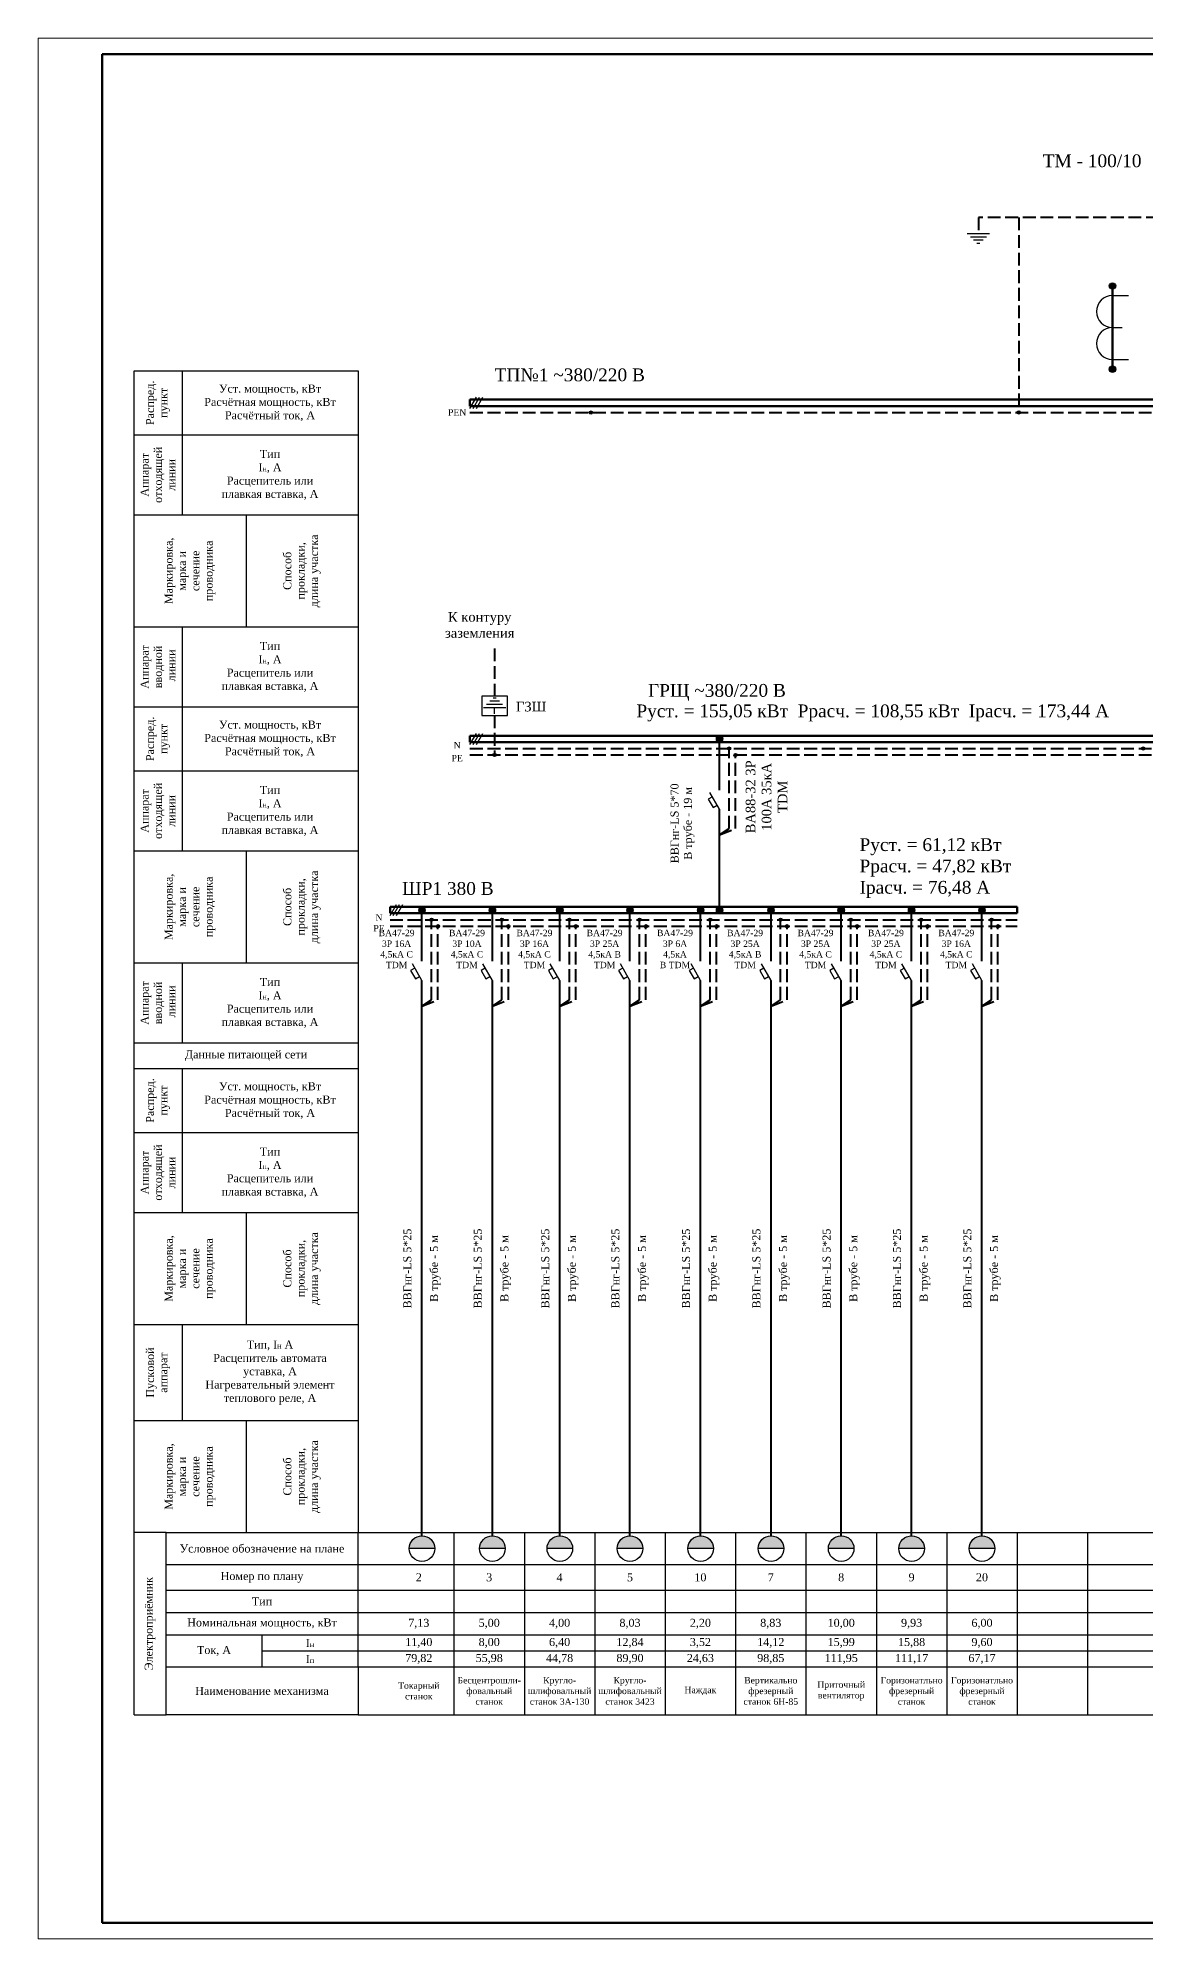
# Model space of a CAD drawing. Header units: millimetres. Extents: x 2034 to 2875, y 1297 to 1891.
# Drawn here: x 2034 to 2381, y 1297 to 1891 of the extents above; entities that cross this region are included whole.
import ezdxf

# ---------------------------------------------------------------- set-up
doc = ezdxf.new("R2010")
doc.units = ezdxf.units.MM
doc.linetypes.add('JIS_02_4.0', pattern=[5.5, 4, -1.5])
doc.styles.get("Standard").update_dxf_attribs({"font": 'times.ttf'})

msp = doc.modelspace()

# ---------------------------------------------------------------- hatches: boundary and pattern name
for points in [[(2369.25, 1813.29, 1), (2371.25, 1813.29, 1)], [(2369.25, 1787.29, 1), (2371.25, 1787.29, 1)], [(2206.73, 1773.74, 1), (2207.73, 1773.74, 1)], [(2340.47, 1773.77, 1), (2341.47, 1773.77, 1)], [(2246.47, 1671.77, 1), (2248.47, 1671.77, 1)], [(2249.97, 1668.77, 1), (2250.97, 1668.77, 1)], [(2379.36, 1668.77, 1), (2380.36, 1668.77, 1)], [(2177.65, 1666.77, 1), (2176.65, 1666.77, 1)], [(2251.97, 1666.73, 1), (2252.97, 1666.73, 1)], [(2153.47, 1618.27, 1), (2155.47, 1618.27, 1)], [(2156.97, 1615.27, 1), (2157.97, 1615.27, 1)], [(2175.47, 1618.27, 1), (2177.47, 1618.27, 1)], [(2178.97, 1615.27, 1), (2179.97, 1615.27, 1)], [(2196.55, 1618.27, 1), (2198.55, 1618.27, 1)], [(2200.05, 1615.27, 1), (2201.05, 1615.27, 1)], [(2218.47, 1618.27, 1), (2220.47, 1618.27, 1)], [(2221.97, 1615.27, 1), (2222.97, 1615.27, 1)], [(2240.55, 1618.27, 1), (2242.55, 1618.27, 1)], [(2244.05, 1615.27, 1), (2245.05, 1615.27, 1)], [(2246.47, 1618.27, 1), (2248.47, 1618.27, 1)], [(2262.55, 1618.27, 1), (2264.55, 1618.27, 1)], [(2266.05, 1615.27, 1), (2267.05, 1615.27, 1)], [(2284.47, 1618.27, 1), (2286.47, 1618.27, 1)], [(2287.97, 1615.27, 1), (2288.97, 1615.27, 1)], [(2306.47, 1618.27, 1), (2308.47, 1618.27, 1)], [(2309.97, 1615.27, 1), (2310.97, 1615.27, 1)], [(2328.47, 1618.27, 1), (2330.47, 1618.27, 1)], [(2331.97, 1615.27, 1), (2332.97, 1615.27, 1)], [(2158.97, 1613.23, 1), (2159.97, 1613.23, 1)], [(2180.97, 1613.23, 1), (2181.97, 1613.23, 1)], [(2202.05, 1613.23, 1), (2203.05, 1613.23, 1)], [(2223.97, 1613.23, 1), (2224.97, 1613.23, 1)], [(2246.05, 1613.23, 1), (2247.05, 1613.23, 1)], [(2268.05, 1613.23, 1), (2269.05, 1613.23, 1)], [(2289.97, 1613.23, 1), (2290.97, 1613.23, 1)], [(2311.97, 1613.23, 1), (2312.97, 1613.23, 1)], [(2333.97, 1613.23, 1), (2334.97, 1613.23, 1)]]:
    msp.add_hatch(color=256).paths.add_polyline_path(points)
at = {"lineweight": 30}
for points in [[(2150.47, 1418.77), (2158.47, 1418.77, 1)], [(2172.47, 1418.77), (2180.47, 1418.77, 1)], [(2193.55, 1418.77), (2201.55, 1418.77, 1)], [(2215.47, 1418.77), (2223.47, 1418.77, 1)], [(2237.55, 1418.77), (2245.55, 1418.77, 1)], [(2259.55, 1418.77), (2267.55, 1418.77, 1)], [(2281.47, 1418.77), (2289.47, 1418.77, 1)], [(2303.47, 1418.77), (2311.47, 1418.77, 1)], [(2325.47, 1418.77), (2333.47, 1418.77, 1)]]:
    msp.add_hatch(color=256, dxfattribs=at).paths.add_polyline_path(points)

# ---------------------------------------------------------------- linework, layer by layer
at = {"color": 4, "lineweight": 18}
for p, q in [((2875.47, 1890.77), (2034.47, 1890.77)), ((2034.47, 1890.77), (2034.47, 1296.77)), ((2034.47, 1296.77), (2875.47, 1296.77))]:
    msp.add_line(p, q, dxfattribs=at)
at = {"color": 250, "lineweight": 50}
for p, q in [((2054.47, 1885.77), (2870.47, 1885.77)), ((2054.47, 1301.77), (2054.47, 1885.77)), ((2054.47, 1301.77), (2870.47, 1301.77))]:
    msp.add_line(p, q, dxfattribs=at)
at = {"lineweight": 25}
for p, q in [((2324.84, 1829.69), (2331.84, 1829.69)), ((2325.84, 1828.69), (2330.84, 1828.69)), ((2326.84, 1827.69), (2329.84, 1827.69)), ((2327.84, 1826.69), (2328.84, 1826.69)), ((2169.45, 1775.04), (2171.45, 1778.5)), ((2170.45, 1775.04), (2172.45, 1778.5)), ((2171.45, 1775.04), (2173.45, 1778.5)), ((2169.45, 1670.04), (2171.45, 1673.5)), ((2170.45, 1670.04), (2172.45, 1673.5)), ((2171.45, 1670.04), (2173.45, 1673.5)), ((2144.47, 1616.54), (2146.47, 1620)), ((2145.47, 1616.54), (2147.47, 1620)), ((2146.47, 1616.54), (2148.47, 1620)), ((2164.47, 1423.77), (2186.47, 1423.77)), ((2186.47, 1423.77), (2186.47, 1366.77)), ((2208.47, 1423.77), (2208.47, 1366.77)), ((2230.47, 1423.77), (2230.47, 1366.77)), ((2252.47, 1423.77), (2252.47, 1366.77)), ((2274.47, 1423.77), (2274.47, 1366.77)), ((2296.47, 1423.77), (2296.47, 1366.77)), ((2318.47, 1423.77), (2318.47, 1366.77)), ((2340.47, 1423.77), (2340.47, 1366.77)), ((2362.47, 1423.77), (2362.47, 1366.77)), ((2230.47, 1413.77), (2252.47, 1413.77))]:
    msp.add_line(p, q, dxfattribs=at)
at = {"linetype": 'JIS_02_4.0', "lineweight": 40}
for p, q in [((2390.25, 1834.69), (2328.34, 1834.69)), ((2328.34, 1834.69), (2328.34, 1829.69)), ((2340.97, 1834.69), (2340.97, 1773.77)), ((2169.45, 1773.77), (2490.25, 1773.77)), ((2177.15, 1700.01), (2177.15, 1685.11)), ((2177.15, 1679.11), (2177.15, 1666.77)), ((2169.45, 1668.77), (2774.47, 1668.77)), ((2169.45, 1666.77), (2774.47, 1666.73)), ((2250.47, 1643.77), (2250.47, 1668.77)), ((2252.47, 1643.77), (2252.47, 1666.73)), ((2247.47, 1641.77), (2250.47, 1643.77)), ((2247.47, 1641.77), (2252.47, 1643.77)), ((2144.47, 1615.27), (2340.47, 1615.27)), ((2144.47, 1613.27), (2340.47, 1613.27)), ((2157.47, 1590.27), (2157.47, 1615.27)), ((2159.47, 1590.27), (2159.47, 1613.23)), ((2179.47, 1590.27), (2179.47, 1615.27)), ((2181.47, 1590.27), (2181.47, 1613.23)), ((2200.55, 1590.27), (2200.55, 1615.27)), ((2202.55, 1590.27), (2202.55, 1613.23)), ((2222.47, 1590.27), (2222.47, 1615.27)), ((2224.47, 1590.27), (2224.47, 1613.23)), ((2244.55, 1590.27), (2244.55, 1615.27)), ((2246.55, 1590.27), (2246.55, 1613.23)), ((2266.55, 1590.27), (2266.55, 1615.27)), ((2268.55, 1590.27), (2268.55, 1613.23)), ((2288.47, 1590.27), (2288.47, 1615.27)), ((2290.47, 1590.27), (2290.47, 1613.23)), ((2310.47, 1590.27), (2310.47, 1615.27)), ((2312.47, 1590.27), (2312.47, 1613.23)), ((2332.47, 1590.27), (2332.47, 1615.27)), ((2334.47, 1590.27), (2334.47, 1613.23)), ((2154.47, 1588.27), (2157.47, 1590.27)), ((2154.47, 1588.27), (2159.47, 1590.27)), ((2176.47, 1588.27), (2179.47, 1590.27)), ((2176.47, 1588.27), (2181.47, 1590.27)), ((2197.55, 1588.27), (2200.55, 1590.27)), ((2197.55, 1588.27), (2202.55, 1590.27)), ((2219.47, 1588.27), (2222.47, 1590.27)), ((2219.47, 1588.27), (2224.47, 1590.27)), ((2241.55, 1588.27), (2244.55, 1590.27)), ((2241.55, 1588.27), (2246.55, 1590.27)), ((2263.55, 1588.27), (2266.55, 1590.27)), ((2263.55, 1588.27), (2268.55, 1590.27)), ((2285.47, 1588.27), (2288.47, 1590.27)), ((2285.47, 1588.27), (2290.47, 1590.27)), ((2307.47, 1588.27), (2310.47, 1590.27)), ((2307.47, 1588.27), (2312.47, 1590.27)), ((2329.47, 1588.27), (2332.47, 1590.27)), ((2329.47, 1588.27), (2334.47, 1590.27))]:
    msp.add_line(p, q, dxfattribs=at)
at = {"lineweight": 60}
msp.add_line((2370.25, 1787.29), (2370.25, 1813.29), dxfattribs=at)
at = {"lineweight": 30}
for p, q in [((2370.25, 1810.29), (2375.25, 1810.29)), ((2370.25, 1800.29), (2373.25, 1800.29)), ((2370.25, 1790.29), (2375.25, 1790.29)), ((2181.15, 1685.11), (2173.15, 1685.11)), ((2173.15, 1685.11), (2173.15, 1679.11)), ((2173.65, 1681.61), (2180.65, 1681.61)), ((2174.67, 1682.61), (2179.67, 1682.61)), ((2175.67, 1683.61), (2178.67, 1683.61)), ((2176.67, 1684.61), (2177.67, 1684.61)), ((2177.15, 1679.61), (2177.15, 1681.61)), ((2181.15, 1679.11), (2181.15, 1685.11)), ((2173.15, 1679.11), (2181.15, 1679.11)), ((2245.22, 1653.67), (2243.92, 1652.92)), ((2243.92, 1652.92), (2245.42, 1650.32)), ((2247.47, 1649.77), (2244.47, 1654.97)), ((2245.42, 1650.32), (2246.72, 1651.07)), ((2152.22, 1600.17), (2150.92, 1599.42)), ((2150.92, 1599.42), (2152.42, 1596.82)), ((2154.47, 1596.27), (2151.47, 1601.47)), ((2174.22, 1600.17), (2172.92, 1599.42)), ((2172.92, 1599.42), (2174.42, 1596.82)), ((2176.47, 1596.27), (2173.47, 1601.47)), ((2195.3, 1600.17), (2194.01, 1599.42)), ((2194.01, 1599.42), (2195.51, 1596.82)), ((2197.55, 1596.27), (2194.55, 1601.47)), ((2217.22, 1600.17), (2215.92, 1599.42)), ((2215.92, 1599.42), (2217.42, 1596.82)), ((2219.47, 1596.27), (2216.47, 1601.47)), ((2239.3, 1600.17), (2238.01, 1599.42)), ((2238.01, 1599.42), (2239.51, 1596.82)), ((2241.55, 1596.27), (2238.55, 1601.47)), ((2261.3, 1600.17), (2260.01, 1599.42)), ((2260.01, 1599.42), (2261.51, 1596.82)), ((2263.55, 1596.27), (2260.55, 1601.47)), ((2283.22, 1600.17), (2281.92, 1599.42)), ((2281.92, 1599.42), (2283.42, 1596.82)), ((2285.47, 1596.27), (2282.47, 1601.47)), ((2305.22, 1600.17), (2303.92, 1599.42)), ((2303.92, 1599.42), (2305.42, 1596.82)), ((2307.47, 1596.27), (2304.47, 1601.47)), ((2327.22, 1600.17), (2325.92, 1599.42)), ((2325.92, 1599.42), (2327.42, 1596.82)), ((2329.47, 1596.27), (2326.47, 1601.47)), ((2152.42, 1596.82), (2153.72, 1597.57)), ((2174.42, 1596.82), (2175.72, 1597.57)), ((2195.51, 1596.82), (2196.8, 1597.57)), ((2217.42, 1596.82), (2218.72, 1597.57)), ((2239.51, 1596.82), (2240.8, 1597.57)), ((2261.51, 1596.82), (2262.8, 1597.57)), ((2283.42, 1596.82), (2284.72, 1597.57)), ((2305.42, 1596.82), (2306.72, 1597.57)), ((2327.42, 1596.82), (2328.72, 1597.57)), ((2158.47, 1418.77), (2150.47, 1418.77)), ((2180.47, 1418.77), (2172.47, 1418.77)), ((2201.55, 1418.77), (2193.55, 1418.77)), ((2223.47, 1418.77), (2215.47, 1418.77)), ((2245.55, 1418.77), (2237.55, 1418.77)), ((2267.55, 1418.77), (2259.55, 1418.77)), ((2289.47, 1418.77), (2281.47, 1418.77)), ((2311.47, 1418.77), (2303.47, 1418.77)), ((2333.47, 1418.77), (2325.47, 1418.77))]:
    msp.add_line(p, q, dxfattribs=at)
for p, q in [((2064.47, 1766.77), (2064.47, 1786.77)), ((2064.47, 1786.77), (2079.47, 1786.77)), ((2064.47, 1786.77), (2134.47, 1786.77)), ((2064.47, 1786.77), (2099.47, 1786.77)), ((2064.47, 1786.77), (2134.47, 1786.77)), ((2064.47, 1786.77), (2099.47, 1786.77)), ((2079.47, 1786.77), (2079.47, 1766.77)), ((2099.47, 1786.77), (2134.47, 1786.77)), ((2099.47, 1786.77), (2134.47, 1786.77)), ((2134.47, 1786.77), (2134.47, 1766.77)), ((2064.47, 1741.77), (2064.47, 1766.77)), ((2064.47, 1766.77), (2079.47, 1766.77)), ((2064.47, 1766.77), (2079.47, 1766.77)), ((2064.47, 1766.77), (2079.47, 1766.77)), ((2064.47, 1766.77), (2079.47, 1766.77)), ((2064.47, 1766.77), (2079.47, 1766.77)), ((2064.47, 1766.77), (2079.47, 1766.77)), ((2064.47, 1766.77), (2079.47, 1766.77)), ((2064.47, 1766.77), (2079.47, 1766.77)), ((2079.47, 1766.77), (2079.47, 1741.77)), ((2079.47, 1766.77), (2134.47, 1766.77)), ((2079.47, 1766.77), (2134.47, 1766.77)), ((2079.47, 1766.77), (2134.47, 1766.77)), ((2079.47, 1766.77), (2134.47, 1766.77)), ((2079.47, 1766.77), (2134.47, 1766.77)), ((2079.47, 1766.77), (2134.47, 1766.77)), ((2079.47, 1766.77), (2134.47, 1766.77)), ((2079.47, 1766.77), (2134.47, 1766.77)), ((2134.47, 1766.77), (2134.47, 1741.77)), ((2064.47, 1706.77), (2064.47, 1741.77)), ((2064.47, 1741.77), (2099.47, 1741.77)), ((2064.47, 1741.77), (2134.47, 1741.77)), ((2064.47, 1741.77), (2099.47, 1741.77)), ((2064.47, 1741.77), (2079.47, 1741.77)), ((2064.47, 1741.77), (2134.47, 1741.77)), ((2064.47, 1741.77), (2099.47, 1741.77)), ((2064.47, 1741.77), (2134.47, 1741.77)), ((2064.47, 1741.77), (2099.47, 1741.77)), ((2099.47, 1741.77), (2099.47, 1706.77)), ((2099.47, 1741.77), (2134.47, 1741.77)), ((2099.47, 1741.77), (2134.47, 1741.77)), ((2099.47, 1741.77), (2134.47, 1741.77)), ((2099.47, 1741.77), (2134.47, 1741.77)), ((2134.47, 1741.77), (2134.47, 1706.77)), ((2064.47, 1681.77), (2064.47, 1706.77)), ((2064.47, 1706.77), (2079.47, 1706.77)), ((2064.47, 1706.77), (2079.47, 1706.77)), ((2064.47, 1706.77), (2079.47, 1706.77)), ((2064.47, 1706.77), (2079.47, 1706.77)), ((2064.47, 1706.77), (2079.47, 1706.77)), ((2079.47, 1706.77), (2079.47, 1681.77)), ((2079.47, 1706.77), (2134.47, 1706.77)), ((2079.47, 1706.77), (2134.47, 1706.77)), ((2079.47, 1706.77), (2134.47, 1706.77)), ((2079.47, 1706.77), (2134.47, 1706.77)), ((2079.47, 1706.77), (2134.47, 1706.77)), ((2134.47, 1706.77), (2134.47, 1681.77)), ((2064.47, 1661.77), (2064.47, 1681.77)), ((2064.47, 1681.77), (2079.47, 1681.77)), ((2064.47, 1681.77), (2134.47, 1681.77)), ((2064.47, 1681.77), (2099.47, 1681.77)), ((2064.47, 1681.77), (2134.47, 1681.77)), ((2064.47, 1681.77), (2099.47, 1681.77)), ((2079.47, 1681.77), (2079.47, 1661.77)), ((2099.47, 1681.77), (2134.47, 1681.77)), ((2099.47, 1681.77), (2134.47, 1681.77)), ((2134.47, 1681.77), (2134.47, 1661.77)), ((2064.47, 1636.77), (2064.47, 1661.77)), ((2064.47, 1661.77), (2079.47, 1661.77)), ((2064.47, 1661.77), (2079.47, 1661.77)), ((2064.47, 1661.77), (2079.47, 1661.77)), ((2079.47, 1661.77), (2079.47, 1636.77)), ((2079.47, 1661.77), (2134.47, 1661.77)), ((2079.47, 1661.77), (2134.47, 1661.77)), ((2079.47, 1661.77), (2134.47, 1661.77)), ((2134.47, 1661.77), (2134.47, 1636.77)), ((2064.47, 1601.77), (2064.47, 1636.77)), ((2064.47, 1636.77), (2099.47, 1636.77)), ((2064.47, 1636.77), (2134.47, 1636.77)), ((2064.47, 1636.77), (2099.47, 1636.77)), ((2099.47, 1636.77), (2099.47, 1601.77)), ((2099.47, 1636.77), (2134.47, 1636.77)), ((2099.47, 1636.77), (2134.47, 1636.77)), ((2134.47, 1636.77), (2134.47, 1601.77)), ((2064.47, 1576.77), (2064.47, 1601.77)), ((2064.47, 1601.77), (2079.47, 1601.77)), ((2064.47, 1601.77), (2079.47, 1601.77)), ((2079.47, 1601.77), (2079.47, 1576.77)), ((2079.47, 1601.77), (2134.47, 1601.77)), ((2079.47, 1601.77), (2134.47, 1601.77)), ((2134.47, 1601.77), (2134.47, 1576.77)), ((2064.47, 1568.77), (2064.47, 1576.77)), ((2064.47, 1576.77), (2134.47, 1576.77)), ((2064.47, 1576.77), (2099.47, 1576.77)), ((2099.47, 1576.77), (2134.47, 1576.77)), ((2134.47, 1576.77), (2134.47, 1568.77)), ((2064.47, 1548.77), (2064.47, 1568.77)), ((2064.47, 1568.77), (2079.47, 1568.77)), ((2064.47, 1568.77), (2134.47, 1568.77)), ((2079.47, 1568.77), (2079.47, 1548.77)), ((2134.47, 1568.77), (2134.47, 1548.77)), ((2064.47, 1523.77), (2064.47, 1548.77)), ((2064.47, 1548.77), (2079.47, 1548.77)), ((2079.47, 1548.77), (2079.47, 1523.77)), ((2079.47, 1548.77), (2134.47, 1548.77)), ((2134.47, 1548.77), (2134.47, 1523.77)), ((2064.47, 1488.77), (2064.47, 1523.77)), ((2064.47, 1523.77), (2099.47, 1523.77)), ((2099.47, 1523.77), (2099.47, 1488.77)), ((2099.47, 1523.77), (2134.47, 1523.77)), ((2134.47, 1523.77), (2134.47, 1488.77)), ((2064.47, 1458.77), (2064.47, 1488.77)), ((2064.47, 1488.77), (2079.47, 1488.77)), ((2079.47, 1488.77), (2079.47, 1458.77)), ((2079.47, 1488.77), (2134.47, 1488.77)), ((2134.47, 1488.77), (2134.47, 1458.77)), ((2064.47, 1423.77), (2064.47, 1458.77)), ((2064.47, 1458.77), (2099.47, 1458.77)), ((2099.47, 1458.77), (2099.47, 1423.77)), ((2099.47, 1458.77), (2134.47, 1458.77)), ((2134.47, 1458.77), (2134.47, 1423.77)), ((2064.47, 1366.77), (2064.47, 1423.77)), ((2074.47, 1423.77), (2064.47, 1423.77)), ((2074.47, 1366.77), (2074.47, 1423.77)), ((2074.47, 1423.77), (2134.47, 1423.77)), ((2134.47, 1381.77), (2134.47, 1423.77)), ((2134.47, 1423.77), (2868.47, 1423.77)), ((2164.47, 1423.77), (2164.47, 1366.77)), ((2074.47, 1413.77), (2134.47, 1413.77)), ((2134.47, 1413.77), (2230.47, 1413.77)), ((2252.47, 1413.77), (2472.47, 1413.77)), ((2074.47, 1405.77), (2134.47, 1405.77)), ((2134.47, 1405.77), (2868.47, 1405.77)), ((2074.47, 1398.77), (2134.47, 1398.77)), ((2134.47, 1398.77), (2868.47, 1398.77)), ((2074.47, 1391.77), (2134.47, 1391.77)), ((2104.47, 1381.77), (2104.47, 1391.77)), ((2134.47, 1391.77), (2868.47, 1391.77)), ((2104.47, 1386.77), (2134.47, 1386.77)), ((2134.47, 1386.77), (2868.47, 1386.77)), ((2074.47, 1381.77), (2134.47, 1381.77)), ((2134.47, 1381.77), (2134.47, 1366.77)), ((2134.47, 1381.77), (2868.47, 1381.77)), ((2064.47, 1366.77), (2074.47, 1366.77)), ((2134.47, 1366.77), (2074.47, 1366.77)), ((2134.47, 1366.77), (2868.47, 1366.77))]:
    msp.add_line(p, q)
at = {"lineweight": 50}
for p, q in [((2169.45, 1775.77), (2169.45, 1777.77)), ((2169.45, 1777.77), (2490.25, 1777.77)), ((2490.25, 1775.77), (2169.45, 1775.77)), ((2169.45, 1670.77), (2169.45, 1672.77)), ((2169.45, 1672.77), (2774.47, 1672.77)), ((2774.47, 1670.77), (2169.45, 1670.77)), ((2144.47, 1617.27), (2144.47, 1619.27)), ((2340.47, 1619.27), (2144.47, 1619.27)), ((2340.47, 1617.27), (2144.47, 1617.27)), ((2340.47, 1617.27), (2340.47, 1619.27))]:
    msp.add_line(p, q, dxfattribs=at)
at = {"lineweight": 40}
for p, q in [((2247.47, 1655.77), (2247.47, 1670.77)), ((2247.47, 1619.27), (2247.47, 1649.77)), ((2154.47, 1602.27), (2154.47, 1617.27)), ((2176.47, 1602.27), (2176.47, 1617.27)), ((2197.55, 1602.27), (2197.55, 1617.27)), ((2219.47, 1602.27), (2219.47, 1617.27)), ((2241.55, 1602.27), (2241.55, 1617.27)), ((2263.55, 1602.27), (2263.55, 1617.27)), ((2285.47, 1602.27), (2285.47, 1617.27)), ((2307.47, 1602.27), (2307.47, 1617.27)), ((2329.47, 1602.27), (2329.47, 1617.27)), ((2154.47, 1422.77), (2154.47, 1596.27)), ((2176.47, 1422.77), (2176.47, 1596.27)), ((2197.55, 1422.77), (2197.55, 1596.27)), ((2219.47, 1422.77), (2219.47, 1596.27)), ((2241.55, 1422.77), (2241.55, 1596.27)), ((2263.55, 1422.77), (2263.55, 1596.27)), ((2285.47, 1422.77), (2285.47, 1596.27)), ((2307.47, 1422.77), (2307.47, 1596.27)), ((2329.47, 1422.77), (2329.47, 1596.27))]:
    msp.add_line(p, q, dxfattribs=at)
for centre, radius in [((2370.25, 1813.29), 1), ((2370.25, 1787.29), 1), ((2207.23, 1773.74), 0.5), ((2340.97, 1773.77), 0.5), ((2247.47, 1671.77), 1), ((2250.47, 1668.77), 0.5), ((2379.86, 1668.77), 0.5), ((2177.15, 1666.77), 0.5), ((2252.47, 1666.73), 0.5), ((2154.47, 1618.27), 1), ((2157.47, 1615.27), 0.5), ((2176.47, 1618.27), 1), ((2179.47, 1615.27), 0.5), ((2197.55, 1618.27), 1), ((2200.55, 1615.27), 0.5), ((2219.47, 1618.27), 1), ((2222.47, 1615.27), 0.5), ((2241.55, 1618.27), 1), ((2244.55, 1615.27), 0.5), ((2247.47, 1618.27), 1), ((2263.55, 1618.27), 1), ((2266.55, 1615.27), 0.5), ((2285.47, 1618.27), 1), ((2288.47, 1615.27), 0.5), ((2307.47, 1618.27), 1), ((2310.47, 1615.27), 0.5), ((2329.47, 1618.27), 1), ((2332.47, 1615.27), 0.5), ((2159.47, 1613.23), 0.5), ((2181.47, 1613.23), 0.5), ((2202.55, 1613.23), 0.5), ((2224.47, 1613.23), 0.5), ((2246.55, 1613.23), 0.5), ((2268.55, 1613.23), 0.5), ((2290.47, 1613.23), 0.5), ((2312.47, 1613.23), 0.5), ((2334.47, 1613.23), 0.5)]:
    msp.add_circle(centre, radius)
at = {"lineweight": 30}
for centre in [(2154.47, 1418.77), (2154.47, 1418.77), (2176.47, 1418.77), (2176.47, 1418.77), (2197.55, 1418.77), (2197.55, 1418.77), (2197.55, 1418.77), (2219.47, 1418.77), (2219.47, 1418.77), (2219.47, 1418.77), (2241.55, 1418.77), (2241.55, 1418.77), (2241.55, 1418.77), (2263.55, 1418.77), (2263.55, 1418.77), (2263.55, 1418.77), (2285.47, 1418.77), (2285.47, 1418.77), (2285.47, 1418.77), (2307.47, 1418.77), (2329.47, 1418.77), (2329.47, 1418.77), (2329.47, 1418.77), (2329.47, 1418.77)]:
    msp.add_circle(centre, 4, dxfattribs=at)
for centre in [(2370.25, 1805.29), (2370.25, 1795.29)]:
    msp.add_arc(centre, 5, 90, 270, dxfattribs=at)

# ---------------------------------------------------------------- texts
at = {"lineweight": 25}
for s, width, insert, char_height, attachment_point in [('ТМ - 100/10', 39.7824, (2348.44, 1854.41), 4, 1), ('2', 22, (2153.47, 1409.77), 2.5, 5), ('3', 22, (2175.47, 1409.77), 2.5, 5), ('4', 22, (2197.47, 1409.77), 2.5, 5), ('5', 22, (2219.47, 1409.77), 2.5, 5), ('10', 22, (2241.47, 1409.77), 2.5, 5), ('7', 22, (2263.47, 1409.77), 2.5, 5), ('8', 22, (2285.47, 1409.77), 2.5, 5), ('9', 22, (2307.47, 1409.77), 2.5, 5), ('20', 22, (2329.47, 1409.77), 2.5, 5), ('7,13', 22, (2153.47, 1395.27), 2.5, 5), ('5,00', 22, (2175.47, 1395.27), 2.5, 5), ('4,00', 22, (2197.47, 1395.27), 2.5, 5), ('8,03', 22, (2219.47, 1395.27), 2.5, 5), ('2,20', 22, (2241.47, 1395.27), 2.5, 5), ('8,83', 22, (2263.47, 1395.27), 2.5, 5), ('10,00', 22, (2285.47, 1395.27), 2.5, 5), ('9,93', 22, (2307.47, 1395.27), 2.5, 5), ('6,00', 22, (2329.47, 1395.27), 2.5, 5), ('11,40', 22, (2153.47, 1389.27), 2.5, 5), ('8,00', 22, (2175.47, 1389.27), 2.5, 5), ('6,40', 22, (2197.47, 1389.27), 2.5, 5), ('12,84', 22, (2219.47, 1389.27), 2.5, 5), ('3,52', 22, (2241.47, 1389.27), 2.5, 5), ('14,12', 22, (2263.47, 1389.27), 2.5, 5), ('15,99', 22, (2285.47, 1389.27), 2.5, 5), ('15,88', 22, (2307.47, 1389.27), 2.5, 5), ('9,60', 22, (2329.47, 1389.27), 2.5, 5), ('79,82', 22, (2153.47, 1384.27), 2.5, 5), ('55,98', 22, (2175.47, 1384.27), 2.5, 5), ('44,78', 22, (2197.47, 1384.27), 2.5, 5), ('89,90', 22, (2219.47, 1384.27), 2.5, 5), ('24,63', 22, (2241.47, 1384.27), 2.5, 5), ('98,85', 22, (2263.47, 1384.27), 2.5, 5), ('111,95', 22, (2285.47, 1384.27), 2.5, 5), ('111,17', 22, (2307.47, 1384.27), 2.5, 5), ('67,17', 22, (2329.47, 1384.27), 2.5, 5), ('Бесцентрошли-\\Pфовальный станок', 22, (2175.47, 1374.27), 2, 5), ('Кругло-\\Pшлифовальный станок 3А-130', 22, (2197.47, 1374.27), 2, 5), ('Кругло- шлифовальный станок 3423', 22, (2219.47, 1374.27), 2, 5), ('Вертикально фрезерный станок 6Н-85', 22, (2263.47, 1374.27), 2, 5), ('Горизонатльно фрезерный станок', 22, (2307.47, 1374.27), 2, 5), ('Горизонатльно фрезерный станок', 22, (2329.47, 1374.27), 2, 5), ('Токарный \\Pстанок', 22, (2153.47, 1374.27), 2, 5), ('Наждак', 22, (2241.47, 1374.27), 2, 5), ('Приточный вентилятор', 22, (2285.47, 1374.27), 2, 5)]:
    msp.add_mtext_dynamic_manual_height_columns(s, width=width, gutter_width=12.5, heights=[0], dxfattribs=dict(at, insert=insert, char_height=char_height, attachment_point=attachment_point))
at = {"attachment_point": 5, "rotation": 90}
for s, width, insert, char_height in [('Распред.\\Pпункт', 20, (2071.97, 1776.77), 2.5), ('Аппарат отходящей линии', 25, (2071.97, 1754.27), 2.5), ('Способ\\Pпрокладки,\\Pдлина участка', 35, (2116.97, 1724.27), 2.5), ('Маркировка, \\Pмарка и\\Pсечение\\Pпроводника', 35, (2081.97, 1724.27), 2.5), ('Аппарат вводной\\P линии', 25, (2071.97, 1694.27), 2.5), ('Распред.\\Pпункт', 20, (2071.97, 1671.77), 2.5), ('ВА88-32 3P 100А 35кА TDM', 23.0364, (2262.14, 1653.67), 3), ('Аппарат отходящей линии', 25, (2071.97, 1649.27), 2.5), ('ВВГнг-LS 5*70\\PВ трубе - 19 м', 29.7372, (2235.88, 1645.37), 2.5), ('Маркировка, \\Pмарка и\\Pсечение\\Pпроводника', 35, (2081.97, 1619.27), 2.5), ('Способ\\Pпрокладки,\\Pдлина участка', 35, (2116.97, 1619.27), 2.5), ('Аппарат вводной\\P линии', 25, (2071.97, 1589.27), 2.5), ('Распред.\\Pпункт', 20, (2071.97, 1558.77), 2.5), ('Аппарат отходящей линии', 25, (2071.97, 1536.27), 2.5), ('Маркировка, \\Pмарка и\\Pсечение\\Pпроводника', 35, (2081.97, 1506.27), 2.5), ('Способ\\Pпрокладки,\\Pдлина участка', 35, (2116.97, 1506.27), 2.5), ('ВВГнг-LS 5*25\\P\\PВ трубе - 5 м', 26.684, (2154.47, 1506.27), 2.5), ('ВВГнг-LS 5*25\\P\\PВ трубе - 5 м', 26.684, (2176.47, 1506.27), 2.5), ('ВВГнг-LS 5*25\\P\\PВ трубе - 5 м', 26.684, (2197.55, 1506.27), 2.5), ('ВВГнг-LS 5*25\\P\\PВ трубе - 5 м', 26.684, (2219.47, 1506.27), 2.5), ('ВВГнг-LS 5*25\\P\\PВ трубе - 5 м', 26.684, (2241.55, 1506.27), 2.5), ('ВВГнг-LS 5*25\\P\\PВ трубе - 5 м', 26.684, (2263.55, 1506.27), 2.5), ('ВВГнг-LS 5*25\\P\\PВ трубе - 5 м', 26.684, (2285.47, 1506.27), 2.5), ('ВВГнг-LS 5*25\\P\\PВ трубе - 5 м', 26.684, (2307.47, 1506.27), 2.5), ('ВВГнг-LS 5*25\\P\\PВ трубе - 5 м', 26.684, (2329.47, 1506.27), 2.5), ('Пусковой \\Pаппарат', 30, (2071.97, 1473.77), 2.5), ('Маркировка, \\Pмарка и\\Pсечение\\Pпроводника', 35, (2081.97, 1441.27), 2.5), ('Способ\\Pпрокладки,\\Pдлина участка', 35, (2116.97, 1441.27), 2.5), ('Электроприёмник', 57, (2069.47, 1395.27), 2.5)]:
    msp.add_mtext_dynamic_manual_height_columns(s, width=width, gutter_width=12.5, heights=[0], dxfattribs=dict(at, insert=insert, char_height=char_height))
for s, width, insert, char_height, attachment_point in [('Уст. мощность, кВт\\PРасчётная мощность, кВт\\PРасчётный ток, А', 55, (2106.97, 1776.77), 2.5, 5), ('ТП№1 ~380/220 В', 48.4663, (2177.16, 1787.52), 4, 1), ('PEN', 3.7938, (2165.46, 1773.77), 2, 5), ('Тип\\PI{\\H0.66667x;н}, А\\PРасцепитель или \\Pплавкая вставка, А', 55, (2106.97, 1754.27), 2.5, 5), ('Тип\\PI{\\H0.66667x;н}, А\\PРасцепитель или \\Pплавкая вставка, А', 55, (2106.97, 1694.27), 2.5, 5), ('ГРЩ ~380/220 В', 49.5735, (2225.1, 1688.92), 4, 1), ('\\pxt16;Руст. = 155,05 кВт  Ррасч. = 108,55 кВт  Iрасч. = 173,44 А', 148.2171, (2221.48, 1682.52), 4, 1), ('Уст. мощность, кВт\\PРасчётная мощность, кВт\\PРасчётный ток, А', 55, (2106.97, 1671.77), 2.5, 5), ('N', 3.7938, (2165.46, 1669.77), 2, 5), ('PE', 3.7938, (2165.46, 1665.77), 2, 5), ('Тип\\PI{\\H0.66667x;н}, А\\PРасцепитель или \\Pплавкая вставка, А', 55, (2106.97, 1649.27), 2.5, 5), ('Руст. = 61,12 кВт\\PРрасч. = 47,82 кВт\\PIрасч. = 76,48 А', 49.0841, (2291.2, 1640.73), 4, 1), ('ШР1 380 В', 54.6553, (2148.27, 1627.03), 4, 1), ('N\\PPE', 3.7938, (2141.04, 1614.27), 2, 5), ('BA47-29 3P 16A 4,5кА C TDM', 14.8889, (2146.53, 1606.12), 2, 5), ('BA47-29 3P 10A 4,5кА C TDM', 14.8889, (2168.53, 1606.12), 2, 5), ('BA47-29 3P 16A 4,5кА C TDM', 14.8889, (2189.61, 1606.12), 2, 5), ('BA47-29 3P 25A 4,5кА B TDM', 14.8889, (2211.53, 1606.12), 2, 5), ('BA47-29 3P 6A 4,5кА\\PB TDM', 14.8889, (2233.53, 1606.12), 2, 5), ('BA47-29 3P 25A 4,5кА B TDM', 14.8889, (2255.44, 1606.12), 2, 5), ('BA47-29 3P 25A 4,5кА C TDM', 14.8889, (2277.44, 1606.12), 2, 5), ('BA47-29 3P 25A 4,5кА C TDM', 14.8889, (2299.44, 1606.12), 2, 5), ('BA47-29 3P 16A 4,5кА C TDM', 14.8889, (2321.44, 1606.12), 2, 5), ('Тип\\PI{\\H0.66667x;н}, А\\PРасцепитель или \\Pплавкая вставка, А', 55, (2106.97, 1589.27), 2.5, 5), ('Данные питающей сети', 70, (2099.47, 1572.77), 2.5, 5), ('Уст. мощность, кВт\\PРасчётная мощность, кВт\\PРасчётный ток, А', 55, (2106.97, 1558.77), 2.5, 5), ('Тип\\PI{\\H0.66667x;н}, А\\PРасцепитель или \\Pплавкая вставка, А', 55, (2106.97, 1536.27), 2.5, 5), ('Тип, I{\\H0.66667x;н} А\\PРасцепитель автомата\\Pуставка, А\\PНагревательный элемент\\Pтеплового реле, А', 55, (2106.97, 1473.77), 2.5, 5), ('Условное обозначение на плане', 60, (2104.47, 1418.77), 2.5, 5), ('Номер по плану', 60, (2104.47, 1409.77), 2.5, 5), ('Тип', 60, (2104.47, 1402.27), 2.5, 5), ('Номинальная мощность, кВт', 60, (2104.47, 1395.27), 2.5, 5), ('I{\\H0.66667x;н}', 30, (2119.47, 1389.27), 2.5, 5), ('Ток, А', 30, (2089.47, 1386.77), 2.5, 5), ('I{\\H0.66667x;п}', 30, (2119.47, 1384.27), 2.5, 5), ('Наименование механизма', 60, (2104.47, 1374.27), 2.5, 5)]:
    msp.add_mtext_dynamic_manual_height_columns(s, width=width, gutter_width=12.5, heights=[0], dxfattribs=dict(insert=insert, char_height=char_height, attachment_point=attachment_point))
at = {"lineweight": 35, "char_height": 3, "attachment_point": 5}
for s, width, insert in [('К контуру заземления', 27.3507, (2172.51, 1707.36)), ('ГЗШ', 13.9323, (2188.58, 1681.84))]:
    msp.add_mtext_dynamic_manual_height_columns(s, width=width, gutter_width=12.5, heights=[0], dxfattribs=dict(at, insert=insert))

doc.saveas('drawing.dxf')
